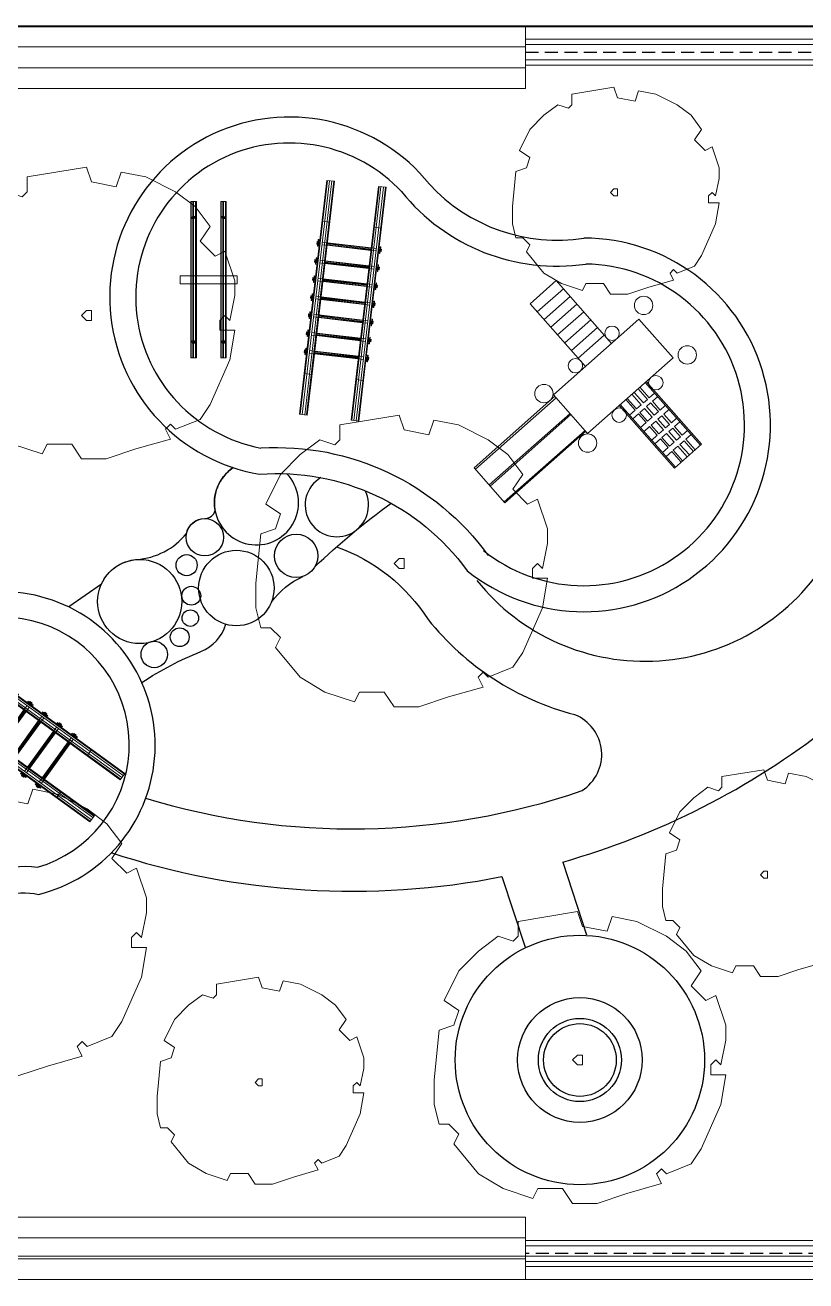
# Model space of a CAD drawing. Header units: inches. Extents: x 0 to 558, y -1 to 295.
# Drawn here: x 246.86 to 261.89, y 149.6 to 173.75 of the extents above; entities that cross this region are included whole.
import ezdxf

# ---------------------------------------------------------------- set-up
doc = ezdxf.new("R2010")
doc.units = ezdxf.units.IN
doc.header["$MEASUREMENT"] = 0
doc.linetypes.add('$0$HIDDEN', pattern=[0.375, 0.25, -0.125])
doc.linetypes.add('ACAD_ISO02W100', pattern=[15, 12, -3])
for name, color, linetype, lineweight in [('01 juegos infantiles', 32, 'Continuous', 5), ('A-FINISH', 1, 'Continuous', 5), ('ARSIR', 31, 'Continuous', 5), ('ARSIR BETON', 8, 'Continuous', 5), ('lan', 7, 'Continuous', 15), ('POHON', 98, 'Continuous', 5), ('RUMPUT', 93, 'Continuous', 0), ('SANITAIR', 15, 'Continuous', 9)]:
    doc.layers.add(name, color=color, linetype=linetype, lineweight=lineweight)
doc.layers.add('as', color=1, linetype='Continuous', plot=False)
doc.layers.add('POLYLINE TPAK', color=4, linetype='Continuous', lineweight=20, plot=False)

# ---------------------------------------------------------------- blocks, each defined once
blk = doc.blocks.new('A$C5BEE7957')
at = {"layer": '01 juegos infantiles', "color": 1}
for p, q in [((1.277, 1.23), (1.15, 1.23)), ((1.15, 1.22), (1.15, 1.23)), ((1.277, 1.22), (1.15, 1.22)), ((1.189, 1.25), (1.239, 1.25)), ((1.189, 1.2), (1.189, 1.25)), ((1.199, 1.25), (1.199, 1.23)), ((1.199, 1.22), (1.199, 1.2)), ((1.214, 1.25), (1.214, 1.23)), ((1.214, 1.22), (1.214, 1.2)), ((1.229, 1.25), (1.229, 1.23)), ((1.229, 1.22), (1.229, 1.2)), ((1.239, 1.25), (1.239, 1.2)), ((1.277, 1.22), (1.277, 1.23)), ((1.627, 1.23), (1.5, 1.23)), ((1.5, 1.22), (1.5, 1.23)), ((1.627, 1.22), (1.5, 1.22)), ((1.539, 1.25), (1.589, 1.25)), ((1.539, 1.2), (1.539, 1.25)), ((1.549, 1.25), (1.549, 1.23)), ((1.549, 1.22), (1.549, 1.2)), ((1.564, 1.25), (1.564, 1.23)), ((1.564, 1.22), (1.564, 1.2)), ((1.579, 1.25), (1.579, 1.23)), ((1.579, 1.22), (1.579, 1.2)), ((1.589, 1.25), (1.589, 1.2)), ((1.627, 1.22), (1.627, 1.23)), ((1.977, 1.23), (1.85, 1.23)), ((1.85, 1.22), (1.85, 1.23)), ((1.977, 1.22), (1.85, 1.22)), ((1.889, 1.25), (1.939, 1.25)), ((1.889, 1.2), (1.889, 1.25)), ((1.899, 1.25), (1.899, 1.23)), ((1.899, 1.22), (1.899, 1.2)), ((1.914, 1.25), (1.914, 1.23)), ((1.914, 1.22), (1.914, 1.2)), ((1.929, 1.25), (1.929, 1.23)), ((1.929, 1.22), (1.929, 1.2)), ((1.939, 1.25), (1.939, 1.2)), ((1.977, 1.22), (1.977, 1.23)), ((2.327, 1.23), (2.2, 1.23)), ((2.2, 1.22), (2.2, 1.23)), ((2.327, 1.22), (2.2, 1.22)), ((2.239, 1.25), (2.289, 1.25)), ((2.239, 1.2), (2.239, 1.25)), ((2.249, 1.25), (2.249, 1.23)), ((2.249, 1.22), (2.249, 1.2)), ((2.264, 1.25), (2.264, 1.23)), ((2.264, 1.22), (2.264, 1.2)), ((2.279, 1.25), (2.279, 1.23)), ((2.279, 1.22), (2.279, 1.2)), ((2.289, 1.25), (2.289, 1.2)), ((2.327, 1.22), (2.327, 1.23)), ((2.677, 1.23), (2.55, 1.23)), ((2.55, 1.22), (2.55, 1.23)), ((2.677, 1.22), (2.55, 1.22)), ((2.589, 1.25), (2.639, 1.25)), ((2.589, 1.2), (2.589, 1.25)), ((2.599, 1.25), (2.599, 1.23)), ((2.599, 1.22), (2.599, 1.2)), ((2.614, 1.25), (2.614, 1.23)), ((2.614, 1.22), (2.614, 1.2)), ((2.629, 1.25), (2.629, 1.23)), ((2.629, 1.22), (2.629, 1.2)), ((2.639, 1.25), (2.639, 1.2)), ((2.677, 1.22), (2.677, 1.23)), ((3.027, 1.23), (2.9, 1.23)), ((2.9, 1.22), (2.9, 1.23)), ((3.027, 1.22), (2.9, 1.22)), ((2.939, 1.25), (2.989, 1.25)), ((2.939, 1.2), (2.939, 1.25)), ((2.949, 1.25), (2.949, 1.23)), ((2.949, 1.22), (2.949, 1.2)), ((2.964, 1.25), (2.964, 1.23)), ((2.964, 1.22), (2.964, 1.2)), ((2.979, 1.25), (2.979, 1.23)), ((2.979, 1.22), (2.979, 1.2)), ((2.989, 1.25), (2.989, 1.2)), ((3.027, 1.22), (3.027, 1.23)), ((3.377, 1.23), (3.25, 1.23)), ((3.25, 1.22), (3.25, 1.23)), ((3.377, 1.22), (3.25, 1.22)), ((3.289, 1.25), (3.339, 1.25)), ((3.289, 1.2), (3.289, 1.25)), ((3.299, 1.25), (3.299, 1.23)), ((3.299, 1.22), (3.299, 1.2)), ((3.314, 1.25), (3.314, 1.23)), ((3.314, 1.22), (3.314, 1.2)), ((3.329, 1.25), (3.329, 1.23)), ((3.329, 1.22), (3.329, 1.2)), ((3.339, 1.25), (3.339, 1.2)), ((3.377, 1.22), (3.377, 1.23)), ((3.569, 1.2), (0, 1.2)), ((0, 1.2), (0, 1.05)), ((4.527, 1.185), (0, 1.185)), ((4.527, 1.15), (0, 1.15)), ((0, 1.1), (4.527, 1.1)), ((0, 1.065), (4.527, 1.065)), ((0, 1.05), (3.569, 1.05)), ((0.789, 1.2), (0.789, 1.05)), ((1.189, 0.2), (1.189, 1.05)), ((1.199, 0.2), (1.199, 1.05)), ((1.214, 0.2), (1.214, 1.05)), ((1.229, 0.2), (1.229, 1.05)), ((1.239, 0.2), (1.239, 1.05)), ((1.539, 0.2), (1.539, 1.05)), ((1.549, 0.2), (1.549, 1.05)), ((1.564, 0.2), (1.564, 1.05)), ((1.579, 0.2), (1.579, 1.05)), ((1.589, 0.2), (1.589, 1.05)), ((1.889, 0.2), (1.889, 1.05)), ((1.899, 0.2), (1.899, 1.05)), ((1.914, 0.2), (1.914, 1.05)), ((1.929, 0.2), (1.929, 1.05)), ((1.939, 0.2), (1.939, 1.05)), ((2.239, 0.2), (2.239, 1.05)), ((2.249, 0.2), (2.249, 1.05)), ((2.264, 0.2), (2.264, 1.05)), ((2.279, 0.2), (2.279, 1.05)), ((2.289, 0.2), (2.289, 1.05)), ((2.589, 0.2), (2.589, 1.05)), ((2.599, 0.2), (2.599, 1.05)), ((2.614, 0.2), (2.614, 1.05)), ((2.629, 0.2), (2.629, 1.05)), ((2.639, 0.2), (2.639, 1.05)), ((2.939, 0.2), (2.939, 1.05)), ((2.949, 0.2), (2.949, 1.05)), ((2.964, 0.2), (2.964, 1.05)), ((2.979, 0.2), (2.979, 1.05)), ((2.989, 0.2), (2.989, 1.05)), ((3.289, 0.2), (3.289, 1.05)), ((3.299, 0.2), (3.299, 1.05)), ((3.314, 0.2), (3.314, 1.05)), ((3.329, 0.2), (3.329, 1.05)), ((3.339, 0.2), (3.339, 1.05)), ((3.569, 1.2), (4.527, 1.2)), ((3.569, 1.05), (4.527, 1.05)), ((3.739, 1.2), (3.739, 1.05)), ((3.739, 1.2), (3.739, 1.05)), ((4.527, 1.2), (4.527, 1.05)), ((3.569, 0.2), (0, 0.2)), ((0, 0.2), (0, 0.05)), ((4.527, 0.185), (0, 0.185)), ((4.527, 0.15), (0, 0.15)), ((0, 0.1), (4.527, 0.1)), ((0, 0.065), (4.527, 0.065)), ((0, 0.05), (3.569, 0.05)), ((0.789, 0.2), (0.789, 0.05)), ((1.277, 0.03), (1.15, 0.03)), ((1.15, 0.03), (1.15, 0.02)), ((1.277, 0.02), (1.15, 0.02)), ((1.189, 0.05), (1.189, 0)), ((1.199, 0.03), (1.199, 0.05)), ((1.199, 0), (1.199, 0.02)), ((1.214, 0.03), (1.214, 0.05)), ((1.214, 0), (1.214, 0.02)), ((1.229, 0.03), (1.229, 0.05)), ((1.229, 0), (1.229, 0.02)), ((1.239, 0), (1.239, 0.05)), ((1.277, 0.03), (1.277, 0.02)), ((1.627, 0.03), (1.5, 0.03)), ((1.5, 0.03), (1.5, 0.02)), ((1.627, 0.02), (1.5, 0.02)), ((1.539, 0.05), (1.539, 0)), ((1.549, 0.03), (1.549, 0.05)), ((1.549, 0), (1.549, 0.02)), ((1.564, 0.03), (1.564, 0.05)), ((1.564, 0), (1.564, 0.02)), ((1.579, 0.03), (1.579, 0.05)), ((1.579, 0), (1.579, 0.02)), ((1.589, 0), (1.589, 0.05)), ((1.627, 0.03), (1.627, 0.02)), ((1.977, 0.03), (1.85, 0.03)), ((1.85, 0.03), (1.85, 0.02)), ((1.977, 0.02), (1.85, 0.02)), ((1.889, 0.05), (1.889, 0)), ((1.899, 0.03), (1.899, 0.05)), ((1.899, 0), (1.899, 0.02)), ((1.914, 0.03), (1.914, 0.05)), ((1.914, 0), (1.914, 0.02)), ((1.929, 0.03), (1.929, 0.05)), ((1.929, 0), (1.929, 0.02)), ((1.939, 0), (1.939, 0.05)), ((1.977, 0.03), (1.977, 0.02)), ((2.327, 0.03), (2.2, 0.03)), ((2.2, 0.03), (2.2, 0.02)), ((2.327, 0.02), (2.2, 0.02)), ((2.239, 0.05), (2.239, 0)), ((2.249, 0.03), (2.249, 0.05)), ((2.249, 0), (2.249, 0.02)), ((2.264, 0.03), (2.264, 0.05)), ((2.264, 0), (2.264, 0.02)), ((2.279, 0.03), (2.279, 0.05)), ((2.279, 0), (2.279, 0.02)), ((2.289, 0), (2.289, 0.05)), ((2.327, 0.03), (2.327, 0.02)), ((2.677, 0.03), (2.55, 0.03)), ((2.55, 0.03), (2.55, 0.02)), ((2.677, 0.02), (2.55, 0.02)), ((2.589, 0.05), (2.589, 0)), ((2.599, 0.03), (2.599, 0.05)), ((2.599, 0), (2.599, 0.02)), ((2.614, 0.03), (2.614, 0.05)), ((2.614, 0), (2.614, 0.02)), ((2.629, 0.03), (2.629, 0.05)), ((2.629, 0), (2.629, 0.02)), ((2.639, 0), (2.639, 0.05)), ((2.677, 0.03), (2.677, 0.02)), ((3.027, 0.03), (2.9, 0.03)), ((2.9, 0.03), (2.9, 0.02)), ((3.027, 0.02), (2.9, 0.02)), ((2.939, 0.05), (2.939, 0)), ((2.949, 0.03), (2.949, 0.05)), ((2.949, 0), (2.949, 0.02)), ((2.964, 0.03), (2.964, 0.05)), ((2.964, 0), (2.964, 0.02)), ((2.979, 0.03), (2.979, 0.05)), ((2.979, 0), (2.979, 0.02)), ((2.989, 0), (2.989, 0.05)), ((3.027, 0.03), (3.027, 0.02)), ((3.377, 0.03), (3.25, 0.03)), ((3.25, 0.03), (3.25, 0.02)), ((3.377, 0.02), (3.25, 0.02)), ((3.289, 0.05), (3.289, 0)), ((3.299, 0.03), (3.299, 0.05)), ((3.299, 0), (3.299, 0.02)), ((3.314, 0.03), (3.314, 0.05)), ((3.314, 0), (3.314, 0.02)), ((3.329, 0.03), (3.329, 0.05)), ((3.329, 0), (3.329, 0.02)), ((3.339, 0), (3.339, 0.05)), ((3.377, 0.03), (3.377, 0.02)), ((3.569, 0.2), (4.527, 0.2)), ((3.569, 0.05), (4.527, 0.05)), ((3.739, 0.2), (3.739, 0.05)), ((3.739, 0.2), (3.739, 0.05)), ((4.527, 0.2), (4.527, 0.05)), ((1.189, 0), (1.239, 0)), ((1.539, 0), (1.589, 0)), ((1.889, 0), (1.939, 0)), ((2.239, 0), (2.289, 0)), ((2.589, 0), (2.639, 0)), ((2.939, 0), (2.989, 0)), ((3.289, 0), (3.339, 0))]:
    blk.add_line(p, q, dxfattribs=at)
at = {"layer": '01 juegos infantiles', "color": 1, "linetype": 'ACAD_ISO02W100', "ltscale": 0.003}
for p, q in [((1.189, 1.05), (1.189, 1.2)), ((1.239, 1.05), (1.239, 1.2)), ((1.539, 1.05), (1.539, 1.2)), ((1.589, 1.05), (1.589, 1.2)), ((1.889, 1.05), (1.889, 1.2)), ((1.939, 1.05), (1.939, 1.2)), ((2.239, 1.05), (2.239, 1.2)), ((2.289, 1.05), (2.289, 1.2)), ((2.589, 1.05), (2.589, 1.2)), ((2.639, 1.05), (2.639, 1.2)), ((2.939, 1.05), (2.939, 1.2)), ((2.989, 1.05), (2.989, 1.2)), ((3.289, 1.05), (3.289, 1.2)), ((3.339, 1.05), (3.339, 1.2)), ((1.189, 0.2), (1.189, 0.05)), ((1.239, 0.2), (1.239, 0.05)), ((1.539, 0.2), (1.539, 0.05)), ((1.589, 0.2), (1.589, 0.05)), ((1.889, 0.2), (1.889, 0.05)), ((1.939, 0.2), (1.939, 0.05)), ((2.239, 0.2), (2.239, 0.05)), ((2.289, 0.2), (2.289, 0.05)), ((2.589, 0.2), (2.589, 0.05)), ((2.639, 0.2), (2.639, 0.05)), ((2.939, 0.2), (2.939, 0.05)), ((2.989, 0.2), (2.989, 0.05)), ((3.289, 0.2), (3.289, 0.05)), ((3.339, 0.2), (3.339, 0.05))]:
    blk.add_line(p, q, dxfattribs=at)
blk = doc.blocks.new('A$C5F323BF6')
at = {"layer": 'A-FINISH'}
for points in [[(1493, 2604), (822, 2604)], [(822, 992), (822, 2604)], [(1493, 992), (1493, 2604)], [(1493, 2392), (822, 2392)], [(1493, 2196), (822, 2196)], [(1493, 2000), (822, 2000)], [(1493, 1803), (822, 1803)], [(1493, 1596), (822, 1596)], [(1493, 1400), (822, 1400)], [(0, 0), (0, 992), (2195, 992)], [(1493, 1204), (822, 1204)], [(2195, 0), (2195, 992)], [(0, 953), (-2076, 953)], [(-2076, 55), (-2076, 953)], [(0, 915), (-2076, 915)], [(0, 512), (-2076, 512)], [(0, 485), (-2076, 485)], [(0, 76), (-2076, 76)], [(0, 55), (-2076, 55)], [(2195, 0), (0, 0)], [(1019, 0), (1019, -272), (1138, -272), (1138, 0)], [(1504, -1607), (1504, 0)], [(812, 0), (812, -1607), (1504, -1607)], [(839, -1607), (839, 0)], [(839, -272), (981, -272), (981, 0)], [(1297, 0), (1297, -272), (1193, -272), (1193, 0)], [(1476, -272), (1345, -272), (1345, 0)], [(1476, -1607), (1476, 0)], [(839, -588), (981, -588), (981, -365), (839, -365)], [(1019, -588), (1019, -365), (1138, -365), (1138, -588), (1019, -588)], [(1297, -588), (1297, -365), (1193, -365), (1193, -588), (1297, -588)], [(1476, -588), (1345, -588), (1345, -365), (1476, -365)], [(839, -692), (981, -692), (981, -915), (839, -915)], [(1019, -692), (1019, -915), (1138, -915), (1138, -692), (1019, -692)], [(1297, -692), (1297, -915), (1193, -915), (1193, -692), (1297, -692)], [(1476, -692), (1345, -692), (1345, -915), (1476, -915)], [(839, -1231), (981, -1231), (981, -1008), (839, -1008)], [(1019, -1231), (1019, -1008), (1138, -1008), (1138, -1231), (1019, -1231)], [(1297, -1231), (1297, -1008), (1193, -1008), (1193, -1231), (1297, -1231)], [(1476, -1231), (1345, -1231), (1345, -1008), (1476, -1008)], [(839, -1335), (981, -1335), (981, -1607)], [(1019, -1607), (1019, -1335), (1138, -1335), (1138, -1607)], [(1297, -1607), (1297, -1335), (1193, -1335), (1193, -1607)], [(1476, -1335), (1345, -1335), (1345, -1607)]]:
    blk.add_lwpolyline(points, dxfattribs=at)
for centre, radius in [((-123, 1131), 177), ((687, 1131), 139), ((1629, 1131), 139), ((2438, 1131), 177), ((-123, -139), 177), ((2438, -139), 177), ((687, -139), 139), ((1629, -139), 139)]:
    blk.add_circle(centre, radius, dxfattribs=at)
blk = doc.blocks.new('A$C6B365CFD')
at = {"layer": 'A-FINISH'}
for points in [[(0, 0), (0, -3007)], [(109, 0), (0, 0)], [(109, 0), (109, -3007), (0, -3007)], [(27, 0), (27, -3007)], [(54, 0), (54, -3007)], [(54, -3007), (54, 0)], [(93, -3007), (93, 0)], [(577, 0), (681, 0)], [(577, 0), (577, -3007), (681, -3007)], [(605, -3007), (605, 0)], [(632, 0), (632, -3007)], [(632, -3007), (632, 0)], [(670, 0), (670, -3007)], [(681, 0), (681, -3007)], [(93, -305), (54, -305), (27, -305), (16, -327), (44, -327), (65, -327), (93, -316), (93, -289), (65, -289), (44, -289), (16, -305), (54, -316), (93, -305)], [(681, -316), (654, -327), (632, -327), (605, -316), (588, -289), (616, -289), (643, -289), (670, -305)], [(588, -305), (632, -305), (654, -305)], [(670, -316), (632, -316), (588, -305)], [(894, -1585), (894, -1428), (-207, -1428), (-207, -1585)], [(894, -1585), (-207, -1585)], [(93, -2708), (54, -2708), (27, -2708), (16, -2681), (44, -2681), (65, -2681), (93, -2697), (93, -2724), (65, -2724), (44, -2724), (16, -2708), (54, -2697), (93, -2708)], [(681, -2697), (654, -2681), (632, -2681), (605, -2681), (588, -2708), (616, -2724), (643, -2724), (670, -2708)], [(670, -2697), (632, -2697), (588, -2708)], [(588, -2708), (632, -2708), (654, -2708)]]:
    blk.add_lwpolyline(points, dxfattribs=at)
blk = doc.blocks.new('PHN-1')
at = {"linetype": 'Continuous'}
for points in [[(886.643, -157.758), (886.912, -158.365), (886.98, -158.77), (886.777, -158.77), (886.777, -158.905), (886.845, -158.972), (886.912, -158.905), (886.98, -159.242), (886.98, -159.444), (886.845, -159.848), (886.71, -159.781), (886.508, -159.983), (886.643, -160.185), (886.44, -160.455), (886.171, -160.657), (885.766, -160.86), (885.429, -160.927), (885.362, -160.725), (885.025, -160.792), (884.957, -160.994), (884.148, -160.86), (884.148, -160.657), (884.081, -160.59), (883.878, -160.657), (883.609, -160.455), (883.339, -160.185), (883.137, -159.781), (883.339, -159.646), (883.272, -159.444), (883.069, -159.376), (883.002, -158.702), (883.002, -158.365), (883.069, -158.096), (883.204, -158.096), (883.339, -157.961), (883.272, -157.826), (883.609, -157.421), (883.946, -157.219), (884.35, -157.084), (884.418, -157.219), (884.755, -157.219), (884.89, -157.017), (885.227, -157.017), (885.631, -157.152), (886.103, -157.287), (886.036, -157.421), (886.103, -157.489), (886.171, -157.421), (886.508, -157.556), (886.643, -157.758)], [(884.89, -158.972), (884.89, -158.972), (884.957, -158.905), (885.025, -158.905), (885.025, -158.972), (885.025, -159.039), (885.025, -159.039), (884.957, -159.039), (884.89, -158.972)]]:
    blk.add_lwpolyline(points, dxfattribs=at)
blk = doc.blocks.new('A-DAS')
for points in [[(38.15, 42.71), (6.1, 42.71), (6.1, 36.6)], [(29.918, 26.632), (30.379, 25.23)], [(28.747, 26.351), (29.193, 24.997)]]:
    blk.add_lwpolyline(points)
for points in [[(27.351, 39.672, 0.250733), (30.325, 38.633)], [(26.815, 39.528, 0.265708), (30.361, 38.133, 0.265708)], [(24.109, 34.596, -0.256383), (28.483, 32.529)], [(22.676, 32.95, -0.357735), (23.029, 33.239, 0.340395), (23.227, 33.392, -0.191674), (23.342, 33.979, -0.104482), (23.577, 34.218, 2.068288)], [(24.081, 34.093, -0.259799), (28.078, 32.236, -7.425907)], [(25.145, 32.309, -0.035156), (26.616, 33.533, -8.524916)], [(20.412, 31.546), (21.038, 31.98, -0.273452), (21.715, 32.45, 0.205945), (22.676, 32.95)], [(25.566, 32.696, -0.164248), (27.328, 31.299)], [(24.31, 31.632, -0.123857), (24.918, 32.127, 17.611383)], [(12.169, 29.846, 0.624529), (10.187, 26.87, -0.401496), (9.696, 25.805, 1.876625), (12.416, 23.929, -1.024101), (14.77, 23.844, 1.218456), (18.341, 24.335, -0.585238), (19.829, 26.01, 1.343335), (16.948, 30.884, -0.251496), (12.169, 29.846, 1.906042)], [(21.819, 30.088, -0.050505), (22.954, 30.682, 0.229954), (23.431, 31.207, -1.026707)], [(29.918, 26.632, 0.097687), (35.05, 29.242)], [(21.889, 27.861, 0.157407), (30.29, 28.005)], [(21.222, 26.813, 0.1288), (28.747, 26.351, 0.1288)]]:
    blk.add_lwpolyline(points, format="xyb")
blk.add_lwpolyline([(12.069, 29.364, 0.626221), (10.639, 27.097, -0.414194), (9.88, 25.35, 1.876625), (11.916, 23.945, -1.024101), (15.269, 23.825, 1.218456), (17.869, 24.181, -0.560869), (19.807, 26.532, 1.32248), (17.297, 30.534, -0.251106)], format="xyb", close=True)
for centre, radius in [((23.029, 32.879), 0.359), ((24.786, 32.522), 0.417), ((23.636, 31.902), 0.726), ((21.774, 31.643), 0.809), ((22.678, 32.342), 0.204), ((22.768, 31.755), 0.181), ((22.75, 31.323), 0.159), ((22.545, 30.956), 0.181), ((22.055, 30.625), 0.255), ((30.249, 22.824), 2.4), ((30.249, 22.824), 1.2), ((30.249, 22.824), 0.8), ((30.249, 22.824), 0.7)]:
    blk.add_circle(centre, radius)
for centre, radius, start, end in [((24.657, 37.503), 3.459, 38.8265, 260.4202), ((24.657, 37.503), 2.959, 42.8292, 259.3255), ((30.325, 35.04), 3.593, 231.2933, 90), ((30.325, 35.04), 3.093, 231.2933, 89.331), ((24.023, 33.542), 0.81, 123.4165, 43.6837), ((25.57, 33.499), 0.61, 120.3026, 26.8174), ((31.496, 34.629), 4.135, 218.6131, 329.2622), ((31.496, 34.629), 5.335, 218.6131, 255.3726), ((29.843, 28.699), 0.826, 302.7935, 68.2512)]:
    blk.add_arc(centre, radius, start, end)
at = {"layer": 'as', "linetype": '$0$HIDDEN'}
for p, q in [((29.2, 42.21), (38.65, 42.21)), ((38.65, 19.1), (29.2, 19.1))]:
    blk.add_line(p, q, dxfattribs=at)
at = {"layer": 'lan'}
for p, q in [((29.2, 42.71), (29.2, 41.51)), ((19.2, 42.31), (29.2, 42.31)), ((19.2, 41.91), (29.2, 41.91)), ((29.2, 41.51), (19.2, 41.51)), ((29.2, 19.8), (19.2, 19.8)), ((29.2, 18.6), (29.2, 19.8)), ((19.2, 19.4), (29.2, 19.4)), ((19.2, 19), (29.2, 19)), ((6.1, 18.6), (38.15, 18.6))]:
    blk.add_line(p, q, dxfattribs=at)
at = {"layer": 'POLYLINE TPAK', "color": 3}
for points in [[(6.1, 42.7), (6, 42.7), (6, 43.3), (5.65, 43.3), (5.65, 45.3), (36.95, 45.3), (36.95, 42.7), (6.1, 42.7)], [(6.1, 19.05), (6, 19.05), (6, 18), (5.65, 18), (5.65, 16), (36.95, 16), (36.95, 19.05), (6.1, 19.05)]]:
    blk.add_lwpolyline(points, dxfattribs=at)
at = {"layer": 'SANITAIR'}
for p, q in [((29.2, 41.96), (38.9, 41.96)), ((38.9, 19.35), (29.2, 19.35))]:
    blk.add_line(p, q, dxfattribs=at)
for points in [[(29.2, 42.06), (38.8, 42.06), (38.8, 58.1, 0.414214), (36.15, 60.75), (31.2, 60.75), (31.2, 61.5)], [(29.2, 42.36), (38.5, 42.36), (38.5, 58.1, 0.414214), (36.15, 60.45), (30.9, 60.45), (30.9, 61.2)], [(29.2, 42.46), (38.4, 42.46), (38.4, 58.1, 0.414214), (36.15, 60.35), (30.8, 60.35), (30.8, 61.1)], [(31.2, -0.2), (31.2, 0.55), (36.15, 0.55, 0.414214), (38.8, 3.2), (38.8, 19.25), (29.2, 19.25)], [(30.9, 0.1), (30.9, 0.85), (36.15, 0.85, 0.414214), (38.5, 3.2), (38.5, 18.95), (29.2, 18.95)], [(30.8, 0.2), (30.8, 0.95), (36.15, 0.95, 0.414214), (38.4, 3.2), (38.4, 18.85), (29.2, 18.85)]]:
    blk.add_lwpolyline(points, format="xyb", dxfattribs=at)
for p, rotation in [((25.327, 39.749), 263.3474002959277), ((21.518, 28.377), 144.1309988858166)]:
    blk.add_blockref('A$C5BEE7957', p, dxfattribs=dict(rotation=rotation))
at = {"xscale": 0.000999999905602067, "yscale": 0.0009999999056038433, "zscale": 0.0009999999056042473}
blk.add_blockref('A$C6B365CFD', (22.758, 39.338), dxfattribs=at)
at = {"xscale": 0.0009999999056047194, "yscale": 0.0009999999056038433, "zscale": 0.0009999999056042473, "rotation": 41.4867456323018}
blk.add_blockref('A$C5F323BF6', (30.398, 34.876), dxfattribs=at)
at = {"layer": 'POHON', "xscale": -1, "rotation": 180}
for p in [(-854.052, -119.46), (-851.164, -132.586), (-860.893, -136.579)]:
    blk.add_blockref('PHN-1', p, dxfattribs=at)
at = {"layer": 'POHON', "xscale": -1.41117524368088, "yscale": 1.41117524368088, "zscale": 1.411175243680879, "rotation": 180}
for p in [(-1228.078, -187.192), (-1222.061, -191.962), (-1229.779, -199.062), (-1218.628, -201.512)]:
    blk.add_blockref('PHN-1', p, dxfattribs=at)

msp = doc.modelspace()

# ---------------------------------------------------------------- hatches: boundary and pattern name
at = {"layer": 'ARSIR'}
h = msp.add_hatch(dxfattribs=at)
h.set_pattern_fill('AR-HBONE', color=256, scale=0.003, style=0)
h.set_pattern_definition([(45, (37.0798, 226.14725), (4e-17, 0.4310523), [0.9144, -0.3048]), (135, (37.29532, 226.36278), (4e-17, 0.4310523), [0.9144, -0.3048])])
edge = h.paths.add_edge_path()
edge.add_arc((191.2828, 190.0679), 15.2, 90, 180)
edge.add_line((176.0828, 190.0679), (176.0828, 133.2715))
edge.add_arc((191.2828, 133.2715), 15.2, 180, 214.23029)
edge.add_line((178.7157, 124.7212), (179.7078, 125.3962))
edge.add_arc((191.2827, 133.2715), 14, 180, 214.23027, ccw=False)
edge.add_line((177.2828, 133.2715), (177.2828, 190.0679))
edge.add_arc((191.2828, 190.0679), 14, 90, 180, ccw=False)
edge.add_line((191.2828, 204.0679), (270.5466, 204.0679))
edge.add_arc((270.5466, 204.9086), 0.8408, 270, 359.99697)
edge.add_line((271.3873, 204.9086), (191.2828, 205.2679))
at = {"layer": 'ARSIR BETON'}
h = msp.add_hatch(dxfattribs=at)
h.set_pattern_fill('AR-HBONE', color=256, scale=0.004, style=0)
h.set_pattern_definition([(45, (37.0798, 226.14725), (6e-17, 0.5747364), [1.2192, -0.4064]), (135, (37.36716, 226.4346), (6e-17, 0.5747364), [1.2192, -0.4064])])
edge = h.paths.add_edge_path()
edge.add_arc((191.2828, 190.0679), 14, 90, 180)
edge.add_line((177.2828, 190.0679), (177.2828, 133.2715))
edge.add_arc((191.2827, 133.2715), 14, 179.99992, 263.11919)
edge.add_line((189.6055, 119.3724), (189.6055, 112.3227))
edge.add_line((189.6055, 112.3227), (189.7055, 112.3227))
edge.add_line((189.7055, 112.3227), (189.7055, 112.2227))
edge.add_line((189.7055, 112.2227), (201.7055, 112.2227))
edge.add_line((201.7055, 112.2227), (201.7055, 119.2715))
edge.add_line((201.7055, 119.2715), (380.22, 119.2715))
edge.add_arc((380.22, 133.2715), 14, 270, 360)
edge.add_line((394.22, 133.2715), (394.22, 186.8365))
edge.add_arc((380.07, 186.8365), 14.15, 0.00002, 89.99998)
edge.add_line((380.07, 200.9865), (288.3873, 200.9865))
edge.add_arc((288.3873, 203.9865), 3, 180, 270, ccw=False)
edge.add_line((285.3873, 203.9865), (285.3986, 204.9823))
edge.add_line((285.3986, 204.9823), (271.3873, 205.1475))
edge.add_line((271.3873, 205.1475), (271.3873, 204.9086))
edge.add_arc((270.5466, 204.9086), 0.8408, 270, 359.99999, ccw=False)
edge.add_line((270.5466, 204.0679), (191.2828, 204.0679))
edge = h.paths.add_edge_path()
edge.add_line((191.2672, 197.9562), (265.7566, 197.9585))
edge.add_arc((265.7568, 189.203), 8.7555, 41.343, 90.00169, ccw=False)
edge.add_line((272.3302, 194.9865), (332.5823, 194.9865))
edge.add_line((332.5823, 194.9865), (332.5823, 191.8715))
edge.add_line((332.5823, 191.8715), (340.1822, 191.8715))
edge.add_line((340.1822, 191.8715), (340.1822, 194.9865))
edge.add_line((340.1822, 194.9865), (380.07, 194.9865))
edge.add_arc((380.07, 186.8365), 8.15, 0, 90, ccw=False)
edge.add_line((388.22, 186.8365), (388.22, 163.1715))
edge.add_line((388.22, 163.1715), (388.22, 157.7117))
edge.add_line((388.22, 157.7117), (388.22, 133.2715))
edge.add_arc((380.22, 133.2715), 8, -90, 0, ccw=False)
edge.add_line((380.22, 125.2715), (191.2828, 125.2715))
edge.add_arc((191.185, 133.1732), 7.9023, 180.12317, 270.70845, ccw=False)
edge.add_line((183.2828, 133.1562), (183.2675, 189.9541))
edge.add_arc((191.2675, 189.9563), 8, 90.00169, 180.01541, ccw=False)
at = {"layer": 'RUMPUT'}
h = msp.add_hatch(dxfattribs=at)
h.set_pattern_fill('GRASS', color=256, scale=0.03, angle=356.66969, style=0)
h.set_pattern_definition([(86.6697, (37.0798, 226.14725), (-0.5066041, 0.569206), [0.142875, -0.934755]), (41.6697, (37.0798, 226.14725), (-0.5066045, 0.5692064), [0.142875, -0.619125]), (131.6697, (37.0798, 226.14725), (-0.5692064, -0.5066045), [0.142875, -0.619125])])
edge = h.paths.add_edge_path()
edge.add_line((173.8596, 124.7087), (178.5195, 124.7087))
edge.add_line((178.5195, 124.7087), (178.577, 124.7478))
edge.add_arc((191.2745, 133.269), 15.2918, 179.99042, 213.86512, ccw=False)
edge.add_line((175.9828, 133.2715), (175.9828, 190.0679))
edge.add_arc((191.2827, 190.0679), 15.2999, 89.99903, 180.00016, ccw=False)
edge.add_line((191.283, 205.3679), (269.9053, 205.0253))
edge.add_line((269.9053, 205.0253), (167.2319, 206.0181))
edge.add_line((167.2319, 206.0181), (167.521, 198.8985))
edge.add_line((167.521, 198.8985), (170.7477, 161.1323))
edge.add_line((170.7477, 161.1323), (173.8596, 124.7087))

# ---------------------------------------------------------------- block references
msp.add_blockref('A-DAS', (227.2873, 131.0215))

doc.saveas('drawing.dxf')
